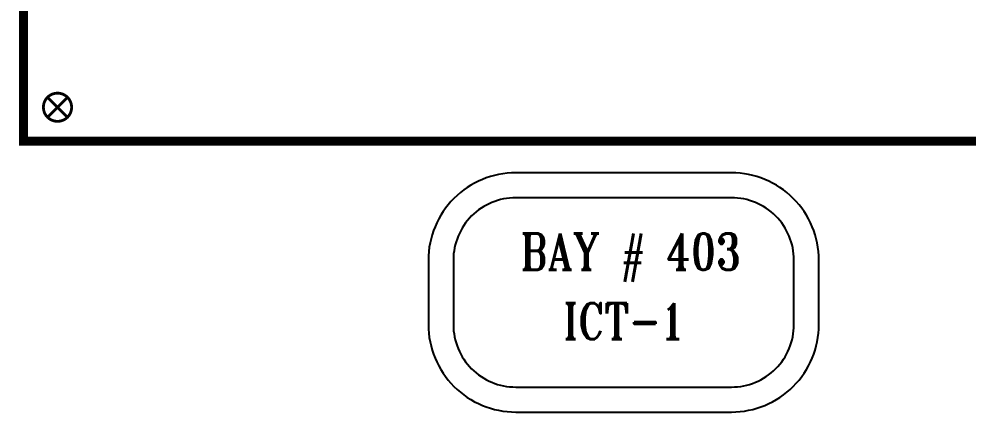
# Model space of a CAD drawing. Header units: inches. Extents: x 0 to 275590, y -2590 to 279503.
# Drawn here: x 8493 to 50330, y -2590 to 14737 of the extents above; entities that cross this region are included whole.
import ezdxf
from ezdxf.enums import TextEntityAlignment as Align

# ---------------------------------------------------------------- set-up
doc = ezdxf.new("R2010")
doc.units = ezdxf.units.IN
doc.header["$MEASUREMENT"] = 0
for name, color, linetype in [('C-PLOTBOUNDARY', 4, 'Continuous'), ('E-EARTHROD', 4, 'Continuous'), ('ETXT (OLD)', 8, 'Continuous')]:
    doc.layers.add(name, color=color, linetype=linetype)
doc.styles.add('ERT3', font='romant.shx', dxfattribs={"width": 0.8})

# ---------------------------------------------------------------- blocks, each defined once
blk = doc.blocks.new('ER-WTP')
at = {"ltscale": 0.5, "const_width": 0.0777}
blk.add_lwpolyline([(-0.391, 0, 1), (0.386, 0, 1)], format="xyb", close=True, dxfattribs=at)
for points in [[(-0.277, -0.275), (0.272, 0.275)], [(0.272, -0.275), (-0.277, 0.275)]]:
    blk.add_lwpolyline(points, dxfattribs=at)
blk = doc.blocks.new('BB')
for points in [[(21678, -11935.9), (31177.3, -11935.9, 0.4142136), (35027.3, -8085.9), (35027.3, -5238.4, 0.4142136), (31177.3, -1388.4), (21678, -1388.4, 0.4142136), (17828, -5238.4), (17828, -8085.9, 0.4142136)], [(21678, -10835.9), (31177.3, -10835.9, 0.4142136), (33927.3, -8085.9), (33927.3, -5238.4, 0.4142136), (31177.3, -2488.4), (21678, -2488.4, 0.4142136), (18928, -5238.4), (18928, -8085.9, 0.4142136)]]:
    blk.add_lwpolyline(points, format="xyb", close=True)
at = {"layer": 'C-PLOTBOUNDARY', "color": 8, "const_width": 400}
blk.add_lwpolyline([(0, 0), (0, 255000), (231000, 255000), (231000, 0), (0, 0)], dxfattribs=at)
at = {"layer": 'E-EARTHROD', "color": 4, "ltscale": 0.5, "xscale": 1600, "yscale": 1600, "zscale": 1600}
blk.add_blockref('ER-WTP', (1500, 1500), dxfattribs=at)
at = {"layer": 'ETXT (OLD)', "color": 6, "style": 'ERT3', "width": 0.8}
for s, p in [('BAY # 403', (26731.6, -4864.5)), ('ICT-1', (26453, -7931.7))]:
    blk.add_text(s, height=1600, dxfattribs=at).set_placement(p, align=Align.MIDDLE_CENTER)

msp = doc.modelspace()

# ---------------------------------------------------------------- block references
msp.add_blockref('BB', (8693, 9346))

doc.saveas('drawing.dxf')
